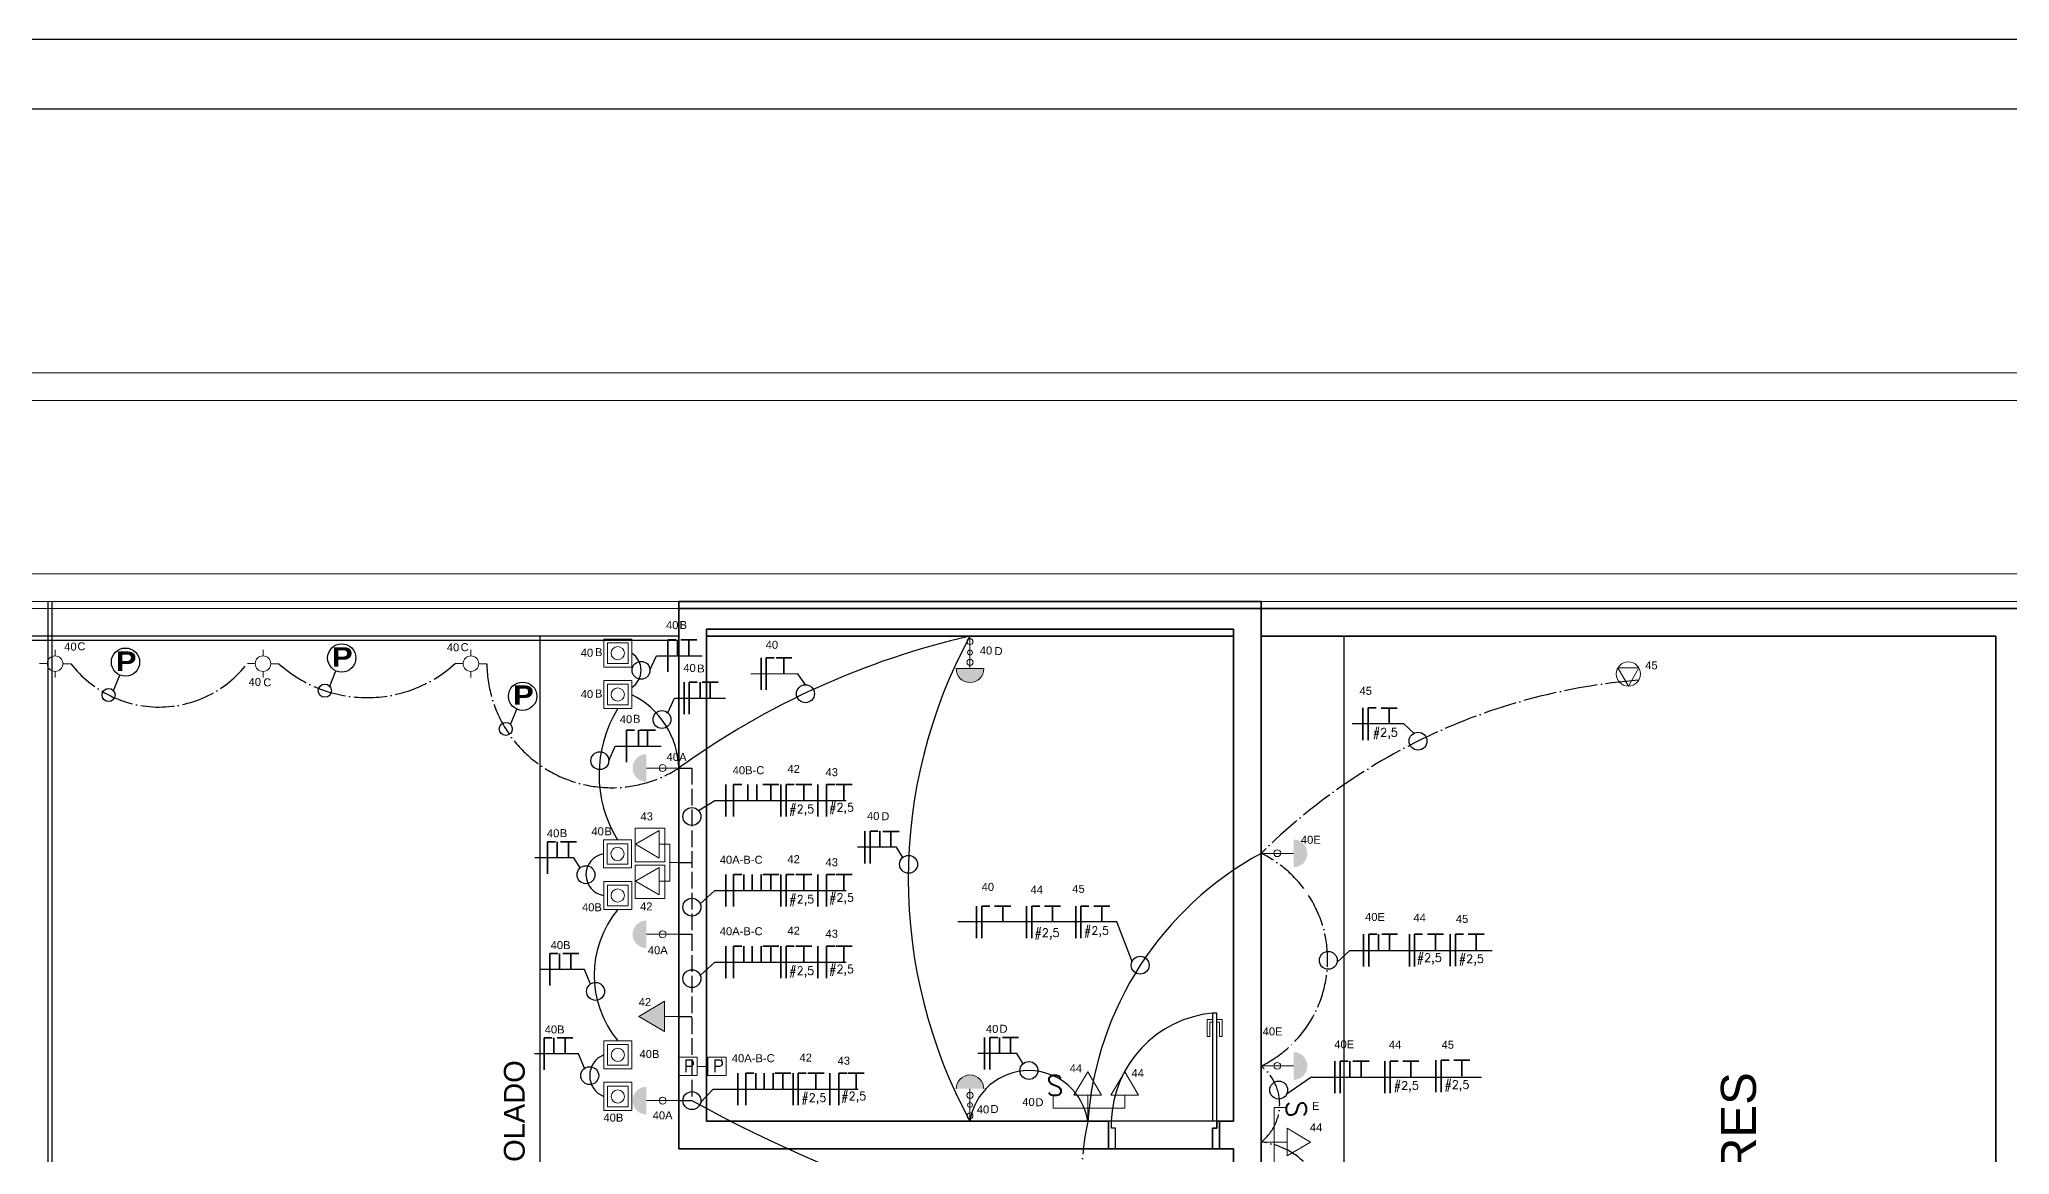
# Model space of a CAD drawing. Header units: millimetres. Extents: x 20625 to 81245, y 3427 to 18613.
# Drawn here: x 66830 to 68251, y 12604 to 13409 of the extents above; entities that cross this region are included whole.
import ezdxf
from ezdxf.enums import TextEntityAlignment as Align

# ---------------------------------------------------------------- set-up
doc = ezdxf.new("R2010")
doc.units = ezdxf.units.MM
doc.linetypes.add('ACAD_ISO02W100', pattern=[15, 12, -3])
doc.linetypes.add('ACAD_ISO04W100', pattern=[30, 24, -3, 0, -3])
for name, color, linetype, lineweight in [('01', 1, 'Continuous', 9), ('EJEL05130C', 130, 'Continuous', 30), ('EJEL0550C', 50, 'Continuous', 35), ('EJEL0580C', 80, 'Continuous', 9), ('EJEL25170C', 170, 'Continuous', 25), ('EJEL25170T', 170, 'ACAD_ISO02W100', 25), ('EJEL25170TP', 10, 'ACAD_ISO04W100', 25), ('EJEL3040C', 40, 'Continuous', 9), ('EJELFORMATO', 170, 'Continuous', 25)]:
    doc.layers.add(name, color=color, linetype=linetype, lineweight=lineweight)
for name, color, linetype in [('2-TXT-A', 7, 'Continuous'), ('ARQ-1-ESQUADRIAS-01', 1, 'Continuous'), ('ARQ-1-TRACEJADO', 20, 'Continuous'), ('ARQ-1-VISTA-01', 1, 'Continuous'), ('ARQ-4-TXT-02', 1, 'Continuous'), ('Rede Lógica', 6, 'Continuous'), ('TOP', 4, 'Continuous'), ('TOPOGRAFIA', 2, 'Continuous')]:
    doc.layers.add(name, color=color, linetype=linetype)
doc.styles.add('M_abG50', font='', dxfattribs={"width": 1.1, "height": 0.13})
doc.styles.add('ROMANSI', font='RomanS')
doc.styles.add('RSA', font='arial.ttf')
doc.styles.add('SR80', font='SIMPLEX', dxfattribs={"height": 0.1})
doc.styles.get('M_abG50').set_extended_font_data('Arial Black')

# ---------------------------------------------------------------- blocks, each defined once
blk = doc.blocks.new('ytfytf')
at = {"layer": 'EJEL0580C'}
for p, q in [((-134, 4), (-269, 4)), ((0, 236), (0, 134)), ((274, 0), (134, 0)), ((0, -134), (0, -240))]:
    blk.add_line(p, q, dxfattribs=at)
blk.add_circle((0, 0), 134, dxfattribs=at)
blk = doc.blocks.new('A$C10F97C74')
at = {"layer": 'EJEL0580C'}
for p, q in [((5.5, -9.6), (-5.5, 9.6)), ((-5.5, 9.6), (16.6, 9.6)), ((16.6, 9.6), (5.5, -9.6))]:
    blk.add_line(p, q, dxfattribs=at)
blk.add_circle((5.5, 3.2), 12.8, dxfattribs=at)
blk = doc.blocks.new('A$C5CDA3447')
at = {"layer": 'EJEL0580C'}
blk.add_line((6.6, 0), (-6.6, 0), dxfattribs=at)
at = {"layer": 'EJEL0580C', "style": 'SR80'}
blk.add_text('S', height=21.2, rotation=270, dxfattribs=at).set_placement((6.6, 7.4))
blk = doc.blocks.new('tt 2')
at = {"layer": 'EJEL0580C'}
for p, q in [((200500.8, 51723.9), (200510.7, 51740.8)), ((200510.7, 51740.8), (200520.7, 51723.9)), ((200527.4, 51723.9), (200537.4, 51740.8)), ((200537.4, 51740.8), (200547.3, 51723.9)), ((200510.7, 51723.9), (200500.8, 51723.9)), ((200500.8, 51723.9), (200520.7, 51723.9)), ((200510.7, 51723.9), (200510.7, 51714.6)), ((200537.4, 51723.9), (200527.4, 51723.9)), ((200527.4, 51723.9), (200547.3, 51723.9)), ((200537.4, 51723.9), (200537.4, 51714.6)), ((200485.8, 51714.6), (200537.4, 51714.6)), ((200510.7, 51714.6), (200510.7, 51705.1))]:
    blk.add_line(p, q, dxfattribs=at)
at = {"layer": 'EJEL0580C', "xscale": 0.67988, "yscale": 0.67988, "zscale": 0.67988, "rotation": 89.99999999999999}
blk.add_blockref('A$C5CDA3447', (200485.8, 51719.1), dxfattribs=at)
blk = doc.blocks.new('A$C51C8040F')
at = {"layer": 'EJEL0580C'}
h = blk.add_hatch(color=256, dxfattribs=at)
h.dxf.hatch_style = 1
h.paths.add_polyline_path([(0, -16.9), (28.7, 0), (0, 16.9)])
for p, q in [((0, 0), (-15.9, 0)), ((0, 0), (0, 16.9)), ((0, 16.9), (0, -16.9)), ((0, 16.9), (28.7, 0)), ((28.7, 0), (0, -16.9))]:
    blk.add_line(p, q, dxfattribs=at)
blk = doc.blocks.new('70cmmmm')
at = {"layer": 'EJEL0580C'}
for p, q in [((186060.5, 52274.7), (186060.5, 52248)), ((186068.3, 52274.7), (186060.5, 52274.7)), ((186068.3, 52284.6), (186068.3, 52264.7)), ((186068.3, 52284.6), (186085.2, 52274.7)), ((186068.3, 52279.6), (186068.3, 52270)), ((186085.2, 52274.7), (186068.3, 52264.7)), ((186060.5, 52261.3), (186054, 52261.3)), ((186060.5, 52248), (186060.5, 52261.3)), ((186068.3, 52248), (186060.5, 52248)), ((186068.3, 52258), (186068.3, 52238.1)), ((186068.3, 52258), (186085.2, 52248)), ((186068.3, 52253), (186068.3, 52243.4)), ((186085.2, 52248), (186068.3, 52238.1))]:
    blk.add_line(p, q, dxfattribs=at)
for points in [[(186064.2, 52287.2), (186085.6, 52287.2), (186085.6, 52263.1), (186064.2, 52263.1)], [(186064.2, 52260.6), (186085.6, 52260.6), (186085.6, 52236.4), (186064.2, 52236.4)]]:
    blk.add_lwpolyline(points, close=True, dxfattribs=at)
blk = doc.blocks.new('bloco 5')
at = {"layer": 'EJEL0580C'}
blk.add_lwpolyline([(198629.9, 53007.2), (198629.9, 52987), (198650.2, 52987), (198650.2, 53007.2), (198629.9, 53007.2)], dxfattribs=at)
blk.add_lwpolyline([(198632.6, 53004.5), (198632.6, 52989.7), (198647.5, 52989.7), (198647.5, 53004.5)], close=True, dxfattribs=at)
blk.add_circle((198640, 52997.1), 4.76, dxfattribs=at)
blk = doc.blocks.new('bloco 6')
at = {"layer": 'EJEL0580C'}
blk.add_lwpolyline([(198629.7, 53037.2), (198629.7, 53017), (198649.9, 53017), (198649.9, 53037.2), (198629.7, 53037.2)], dxfattribs=at)
blk.add_lwpolyline([(198632.4, 53034.5), (198632.4, 53019.7), (198647.2, 53019.7), (198647.2, 53034.5)], close=True, dxfattribs=at)
blk.add_circle((198639.8, 53027.1), 4.76, dxfattribs=at)
blk = doc.blocks.new('bloco65')
at = {"layer": 'EJEL0580C'}
blk.add_lwpolyline([(198629.9, 53152.2), (198629.9, 53132), (198650.2, 53132), (198650.2, 53152.2), (198629.9, 53152.2)], dxfattribs=at)
blk.add_lwpolyline([(198632.6, 53149.5), (198632.6, 53134.7), (198647.5, 53134.7), (198647.5, 53149.5)], close=True, dxfattribs=at)
blk.add_circle((198640, 53142.1), 4.76, dxfattribs=at)
blk = doc.blocks.new('bloco 66')
at = {"layer": 'EJEL0580C'}
blk.add_lwpolyline([(198629.9, 53182.2), (198629.9, 53161.9), (198650.2, 53161.9), (198650.2, 53182.2), (198629.9, 53182.2)], dxfattribs=at)
blk.add_lwpolyline([(198632.6, 53179.5), (198632.6, 53164.6), (198647.5, 53164.6), (198647.5, 53179.5)], close=True, dxfattribs=at)
blk.add_circle((198640, 53172), 4.76, dxfattribs=at)
blk = doc.blocks.new('A$C4247474B')
at = {"layer": 'EJEL0580C'}
for p, q in [((0, 0), (31.7, 0)), ((0, 0), (0, -31.7)), ((31.7, 0), (31.7, -31.7)), ((0, -31.7), (31.7, -31.7))]:
    blk.add_line(p, q, dxfattribs=at)
at = {"layer": 'EJEL0580C', "style": 'SR80'}
blk.add_text('P', height=21.2, rotation=270, dxfattribs=at).set_placement((5.5, -8.3))
blk = doc.blocks.new('caixa alta')
at = {"layer": 'EJEL0580C'}
blk.add_arc((203472.7, 35116.8), 5.64, 344.7678, 31.771, dxfattribs=at)
at = {"layer": 'EJEL0580C', "xscale": 1.154827054658877, "yscale": 1.154827054658877, "zscale": 1.154827054658877, "rotation": 90}
blk.add_blockref('A$C4247474B', (203450.4, 35086.2), dxfattribs=at)

msp = doc.modelspace()

# ---------------------------------------------------------------- hatches: boundary and pattern name
at = {"layer": 'EJEL0580C', "transparency": 33554559}
h = msp.add_hatch(color=256, dxfattribs=at)
h.dxf.hatch_style = 1
h.paths.add_polyline_path([(67511.2, 12954.9, -1), (67491.3, 12954.9)])
at = {"layer": 'EJEL0580C'}
h = msp.add_hatch(color=256, dxfattribs=at)
h.dxf.hatch_style = 1
h.paths.add_polyline_path([(67267.9, 12873.2, -1), (67267.9, 12893.2)])
h = msp.add_hatch(color=256, dxfattribs=at)
h.dxf.hatch_style = 1
h.paths.add_polyline_path([(67734.7, 12831.6, -1), (67734.7, 12811.6)])
h = msp.add_hatch(color=256, dxfattribs=at)
h.dxf.hatch_style = 1
h.paths.add_polyline_path([(67267.9, 12753.2, -1), (67267.9, 12773.2)])
h = msp.add_hatch(color=256, dxfattribs=at)
h.dxf.hatch_style = 1
h.paths.add_polyline_path([(67734.7, 12678.2, -1), (67734.7, 12658.2)])
h = msp.add_hatch(color=256, dxfattribs=at)
h.dxf.hatch_style = 1
h.paths.add_polyline_path([(67267.9, 12633.2, -1), (67267.9, 12653.2)])
at = {"layer": 'EJEL0580C', "transparency": 33554559}
h = msp.add_hatch(color=256, dxfattribs=at)
h.dxf.hatch_style = 1
h.paths.add_polyline_path([(67491.3, 12651.7, -1), (67511.2, 12651.7)])

# ---------------------------------------------------------------- linework, layer by layer
at = {"layer": '01', "color": 252, "true_color": 0x939598}
for points in [[(67676.3, 12699.8), (67674.3, 12699.8), (67674.3, 12689.5), (67672.3, 12689.5), (67672.3, 12701.8), (67676.3, 12701.8)], [(67679.3, 12699.8), (67681.3, 12699.8), (67681.3, 12689.5), (67683.3, 12689.5), (67683.3, 12701.8), (67679.3, 12701.8)]]:
    msp.add_lwpolyline(points, dxfattribs=at)
at = {"layer": 'ARQ-1-ESQUADRIAS-01', "color": 252, "true_color": 0x939598}
for points in [[(67291.3, 12978.3), (66742, 12978.3), (66742, 12038.3), (67471.3, 12038.3)], [(67291.3, 12975.3), (66745, 12975.3), (66745, 12041.3), (67471.3, 12041.3)]]:
    msp.add_lwpolyline(points, dxfattribs=at)
at = {"layer": 'ARQ-1-TRACEJADO', "color": 252, "true_color": 0x939598}
msp.add_line((67191.3, 12038.3), (67191.3, 12978.3), dxfattribs=at)
msp.add_arc((67684.1, 12625.8), 80.9, 95.5643, 178.2287, dxfattribs=at)
at = {"layer": 'ARQ-1-VISTA-01', "color": 252, "true_color": 0x939598}
for p, q in [((66836, 13003.3), (66836, 12013.3)), ((66839, 13003.3), (66839, 12013.3))]:
    msp.add_line(p, q, dxfattribs=at)
at = {"layer": 'ARQ-4-TXT-02', "color": 252, "true_color": 0x939598}
for p, q in [((67679.3, 12628.3), (67601.3, 12628.3)), ((67681.3, 12628.3), (67601.3, 12628.3)), ((67601.3, 12608.3), (67676.3, 12608.3)), ((67681.3, 12608.3), (67601.3, 12608.3))]:
    msp.add_line(p, q, dxfattribs=at)
for points in [[(67679.3, 12628.3), (67679.3, 12706.3), (67676.3, 12706.3), (67676.3, 12628.3)], [(67606.3, 12608.3), (67606.3, 12623.3), (67603.3, 12623.3), (67603.3, 12628.3)]]:
    msp.add_lwpolyline(points, dxfattribs=at)
at = {"layer": 'EJEL05130C'}
for p, q in [((67270.4, 12953.7), (67275.1, 12964.2)), ((67275.1, 12964.2), (67308.2, 12964.2)), ((66883.4, 12939.1), (66888, 12950.2)), ((67039.4, 12942.2), (67043.9, 12953.3)), ((67377.1, 12951.1), (67343.2, 12951)), ((67382.6, 12943.3), (67377.1, 12951.1)), ((67283.4, 12923), (67288.1, 12933.5)), ((67288.1, 12933.5), (67325, 12933.5)), ((67169.9, 12914.6), (67174.5, 12925.7)), ((67814.5, 12915), (67776.9, 12915)), ((67821.6, 12908.4), (67814.5, 12914.9)), ((67240.7, 12888.5), (67245.4, 12899)), ((67245.4, 12899), (67278.6, 12899)), ((67305.5, 12852.5), (67317.2, 12859.8)), ((67317.2, 12859.8), (67412, 12859.8)), ((67448.3, 12826), (67420.2, 12826)), ((67452.8, 12818.6), (67448.3, 12826)), ((67215.6, 12818.4), (67187.5, 12818.4)), ((67220.1, 12811.1), (67215.6, 12818.4)), ((67306.7, 12785.1), (67317.2, 12794.8)), ((67317.2, 12794.8), (67412, 12794.8)), ((67607.2, 12772.1), (67492.5, 12772.1)), ((67618.2, 12743.5), (67607.2, 12772.1)), ((67766.1, 12743.2), (67775.2, 12751.6)), ((67775.2, 12751.6), (67877.9, 12751.6)), ((67223.2, 12737.7), (67191.3, 12737.7)), ((67227.5, 12727.3), (67223.2, 12737.7)), ((67306.7, 12733.5), (67317.2, 12743.2)), ((67317.2, 12743.2), (67412, 12743.2)), ((67219, 12677), (67187.1, 12677)), ((67223.3, 12666.5), (67219, 12677)), ((67535.1, 12677.1), (67507, 12677.1)), ((67539.6, 12669.8), (67535.1, 12677.1)), ((67307, 12641.9), (67316.1, 12651.5, -836659.2)), ((67316.1, 12651.5, -836659.2), (67420.7, 12651.5, -836659.2)), ((67730, 12648.4), (67747.2, 12660.1, -836659.2)), ((67747.2, 12660.1, -836659.2), (67870.3, 12660.1, -836659.2))]:
    msp.add_line(p, q, dxfattribs=at)
at = {"layer": 'EJEL05130C', "ltscale": 0.001}
for centre in [(66892.1, 12959.6), (67048.1, 12962.6), (67178.6, 12935)]:
    msp.add_circle(centre, 10.2, dxfattribs=at)
at = {"layer": 'EJEL05130C'}
for centre, radius in [((67264, 12953.7), 6.46), ((66879.9, 12935.9), 4.74), ((67035.9, 12939), 4.74), ((67382.6, 12936.8), 6.46), ((67279.1, 12918.2), 6.46), ((67166.4, 12911.4), 4.74), ((67824.5, 12902.6), 6.46), ((67234.3, 12888.5), 6.46), ((67300.7, 12848.2), 6.46), ((67457, 12813.7), 6.46), ((67224.3, 12806.2), 6.46), ((67300.7, 12782.8), 6.46), ((67759.8, 12744.4), 6.46), ((67300.7, 12731.2), 6.46), ((67624.1, 12740.9), 6.46), ((67231.2, 12722), 6.46), ((67227, 12661.2), 6.46), ((67543.8, 12664.9), 6.46), ((67300.7, 12643.2), 6.46), ((67724, 12650.8), 6.46)]:
    msp.add_circle(centre, radius, dxfattribs=at)
at = {"layer": 'EJEL0550C', "ltscale": 0.015}
for p, q in [((67283.3, 12952.7), (67283.3, 12975.8)), ((67283.3, 12975.8), (67289.1, 12975.8)), ((67290.4, 12964.2), (67290.4, 12975.8)), ((67304.2, 12975.8), (67292.6, 12975.8)), ((67298.4, 12964.2), (67298.4, 12975.8)), ((67350.6, 12939.5), (67350.6, 12962.6)), ((67354.3, 12939.5), (67354.3, 12962.6)), ((67354.3, 12962.6), (67360.1, 12962.6)), ((67372.9, 12962.7), (67361.4, 12962.7)), ((67367.1, 12951.1), (67367.1, 12962.7)), ((67295, 12922), (67295, 12945.1)), ((67298.8, 12922), (67298.8, 12945.1)), ((67298.8, 12945.1), (67304.6, 12945.1)), ((67306.7, 12933.5), (67306.7, 12945.1)), ((67319.6, 12945.1), (67308.1, 12945.1)), ((67313.8, 12933.5), (67313.8, 12945.1)), ((67784.8, 12903.4), (67784.8, 12926.6)), ((67788.5, 12903.4), (67788.5, 12926.6)), ((67788.5, 12926.6), (67794.3, 12926.6)), ((67809.4, 12926.5), (67797.8, 12926.5)), ((67803.6, 12915), (67803.6, 12926.5)), ((67253.6, 12887.5), (67253.6, 12910.6)), ((67253.6, 12910.6), (67259.4, 12910.6)), ((67262.1, 12899), (67262.1, 12910.6)), ((67274.5, 12910.6), (67262.9, 12910.6)), ((67268.7, 12899), (67268.7, 12910.6)), ((67325.2, 12848.2), (67325.2, 12871.4)), ((67330.8, 12848.2), (67330.8, 12871.4)), ((67330.8, 12871.4), (67336.6, 12871.4)), ((67341, 12859.8), (67341, 12871.4)), ((67347.5, 12859.8), (67347.5, 12871.4)), ((67363.4, 12871.4), (67351.8, 12871.4)), ((67357.6, 12859.8), (67357.6, 12871.4)), ((67364.9, 12848.2), (67364.9, 12871.4)), ((67368.7, 12848.2), (67368.7, 12871.4)), ((67368.7, 12871.4), (67374.5, 12871.4)), ((67387.3, 12871.4), (67375.7, 12871.4)), ((67381.5, 12859.8), (67381.5, 12871.4)), ((67391.5, 12848.2), (67391.5, 12871.4)), ((67397.9, 12848.2), (67397.9, 12871.4)), ((67397.9, 12871.4), (67403.7, 12871.4)), ((67416.2, 12871.4), (67404.6, 12871.4)), ((67410.4, 12859.8), (67410.4, 12871.4)), ((67425.5, 12814.4), (67425.5, 12837.6)), ((67429.2, 12814.4), (67429.2, 12837.6)), ((67429.2, 12837.6), (67435, 12837.6)), ((67436.3, 12826), (67436.3, 12837.6)), ((67450.1, 12837.5), (67438.5, 12837.5)), ((67444.3, 12826), (67444.3, 12837.5)), ((67196.5, 12806.8), (67196.5, 12830)), ((67196.5, 12830), (67202.3, 12830)), ((67203.6, 12818.4), (67203.6, 12830)), ((67217.4, 12829.9), (67205.8, 12829.9)), ((67211.6, 12818.4), (67211.6, 12829.9)), ((67325.2, 12783.2), (67325.2, 12806.3)), ((67330.8, 12783.2), (67330.8, 12806.3)), ((67330.8, 12806.3), (67336.6, 12806.3)), ((67338.2, 12794.8), (67338.2, 12806.3)), ((67344.1, 12794.8), (67344.1, 12806.3)), ((67350.7, 12794.8), (67350.7, 12806.3)), ((67363.4, 12806.3), (67351.8, 12806.3)), ((67357.6, 12794.8), (67357.6, 12806.3)), ((67364.9, 12783.2), (67364.9, 12806.3)), ((67368.7, 12783.2), (67368.7, 12806.3)), ((67368.7, 12806.3), (67374.5, 12806.3)), ((67387.3, 12806.3), (67375.7, 12806.3)), ((67381.5, 12794.8), (67381.5, 12806.3)), ((67391.5, 12783.2), (67391.5, 12806.3)), ((67397.9, 12783.2), (67397.9, 12806.3)), ((67397.9, 12806.3), (67403.7, 12806.3)), ((67416.2, 12806.3), (67404.6, 12806.3)), ((67410.4, 12794.8), (67410.4, 12806.3)), ((67506.1, 12760.5), (67506.1, 12783.6)), ((67509.8, 12760.5), (67509.8, 12783.6)), ((67509.8, 12783.6), (67515.6, 12783.6)), ((67530.7, 12783.6), (67519.1, 12783.6)), ((67524.9, 12772), (67524.9, 12783.6)), ((67542.1, 12760.5), (67542.1, 12783.6)), ((67545.9, 12760.5), (67545.9, 12783.6)), ((67545.9, 12783.6), (67551.6, 12783.6)), ((67566.7, 12783.6), (67555.1, 12783.6)), ((67560.9, 12772), (67560.9, 12783.6)), ((67577.6, 12760.5), (67577.6, 12783.6)), ((67581.3, 12760.5), (67581.3, 12783.6)), ((67581.3, 12783.6), (67587.1, 12783.6)), ((67602.2, 12783.6), (67590.6, 12783.6)), ((67596.4, 12772), (67596.4, 12783.6)), ((67785.2, 12740), (67785.2, 12763.2)), ((67789, 12740), (67789, 12763.2)), ((67789, 12763.2), (67794.8, 12763.2)), ((67796.1, 12751.6), (67796.1, 12763.2)), ((67809.8, 12763.2), (67798.3, 12763.2)), ((67804, 12751.6), (67804, 12763.2)), ((67818.3, 12740), (67818.3, 12763.2)), ((67822, 12740), (67822, 12763.2)), ((67822, 12763.2), (67827.8, 12763.2)), ((67842.8, 12763.2), (67831.3, 12763.2)), ((67837.1, 12751.6), (67837.1, 12763.2)), ((67847.7, 12740.1), (67847.7, 12763.2)), ((67851.5, 12740.1), (67851.5, 12763.2)), ((67851.5, 12763.2), (67857.3, 12763.2)), ((67872.3, 12763.2), (67860.7, 12763.2)), ((67866.5, 12751.6), (67866.5, 12763.2)), ((67198.2, 12726.2), (67198.2, 12749.3)), ((67198.2, 12749.3), (67204, 12749.3)), ((67205.3, 12737.7), (67205.3, 12749.3)), ((67219.1, 12749.3), (67207.5, 12749.3)), ((67213.3, 12737.7), (67213.3, 12749.3)), ((67325.2, 12731.6), (67325.2, 12754.7)), ((67330.8, 12731.6), (67330.8, 12754.7)), ((67330.8, 12754.7), (67336.6, 12754.7)), ((67338.2, 12743.2), (67338.2, 12754.7)), ((67344.1, 12743.2), (67344.1, 12754.7)), ((67350.7, 12743.2), (67350.7, 12754.7)), ((67363.4, 12754.7), (67351.8, 12754.7)), ((67357.6, 12743.2), (67357.6, 12754.7)), ((67364.9, 12731.6), (67364.9, 12754.7)), ((67368.7, 12731.6), (67368.7, 12754.7)), ((67368.7, 12754.7), (67374.5, 12754.7)), ((67387.3, 12754.7), (67375.7, 12754.7)), ((67381.5, 12743.2), (67381.5, 12754.7)), ((67391.5, 12731.6), (67391.5, 12754.7)), ((67397.9, 12731.6), (67397.9, 12754.7)), ((67397.9, 12754.7), (67403.7, 12754.7)), ((67416.2, 12754.7), (67404.6, 12754.7)), ((67410.4, 12743.2), (67410.4, 12754.7)), ((67194.1, 12665.4), (67194.1, 12688.5)), ((67194.1, 12688.5), (67199.9, 12688.5)), ((67201.2, 12677), (67201.2, 12688.5)), ((67214.9, 12688.5), (67203.4, 12688.5)), ((67209.2, 12676.9), (67209.2, 12688.5)), ((67511.8, 12665.6), (67511.8, 12688.7)), ((67515.5, 12665.6), (67515.5, 12688.7)), ((67515.5, 12688.7), (67521.3, 12688.7)), ((67522.6, 12677.1), (67522.6, 12688.7)), ((67536.4, 12688.7), (67524.8, 12688.7)), ((67530.6, 12677.1), (67530.6, 12688.7)), ((67764.6, 12648.6, -836659.2), (67764.6, 12671.7, -836659.2)), ((67768.3, 12648.6, -836659.2), (67768.3, 12671.7, -836659.2)), ((67768.3, 12671.7, -836659.2), (67774.1, 12671.7, -836659.2)), ((67775.4, 12660.1, -836659.2), (67775.4, 12671.7, -836659.2)), ((67789.2, 12671.7, -836659.2), (67777.6, 12671.7, -836659.2)), ((67783.4, 12660.1, -836659.2), (67783.4, 12671.7, -836659.2)), ((67800.6, 12648.6, -836659.2), (67800.6, 12671.7, -836659.2)), ((67804.3, 12648.6, -836659.2), (67804.3, 12671.7, -836659.2)), ((67804.3, 12671.7, -836659.2), (67810.1, 12671.7, -836659.2)), ((67825.2, 12671.7, -836659.2), (67813.6, 12671.7, -836659.2)), ((67819.4, 12660.1, -836659.2), (67819.4, 12671.7, -836659.2)), ((67837.4, 12649.3, -836659.2), (67837.4, 12672.4, -836659.2)), ((67841.1, 12649.3, -836659.2), (67841.1, 12672.4, -836659.2)), ((67841.1, 12672.4, -836659.2), (67846.9, 12672.4, -836659.2)), ((67862, 12672.4, -836659.2), (67850.4, 12672.4, -836659.2)), ((67856.2, 12660.8, -836659.2), (67856.2, 12672.4, -836659.2)), ((67333.9, 12640, -836659.2), (67333.9, 12663.1, -836659.2)), ((67339.5, 12640, -836659.2), (67339.5, 12663.1, -836659.2)), ((67339.5, 12663.1, -836659.2), (67345.3, 12663.1, -836659.2)), ((67346.9, 12651.5, -836659.2), (67346.9, 12663.1, -836659.2)), ((67352.8, 12651.5, -836659.2), (67352.8, 12663.1, -836659.2)), ((67359.4, 12651.5, -836659.2), (67359.4, 12663.1, -836659.2)), ((67372.1, 12663.1, -836659.2), (67360.5, 12663.1, -836659.2)), ((67366.3, 12651.5, -836659.2), (67366.3, 12663.1, -836659.2)), ((67373.7, 12640, -836659.2), (67373.7, 12663.1, -836659.2)), ((67377.4, 12640, -836659.2), (67377.4, 12663.1, -836659.2)), ((67377.4, 12663.1, -836659.2), (67383.2, 12663.1, -836659.2)), ((67396, 12663.1, -836659.2), (67384.4, 12663.1, -836659.2)), ((67390.2, 12651.5, -836659.2), (67390.2, 12663.1, -836659.2)), ((67400.2, 12640, -836659.2), (67400.2, 12663.1, -836659.2)), ((67406.6, 12640, -836659.2), (67406.6, 12663.1, -836659.2)), ((67406.6, 12663.1, -836659.2), (67412.4, 12663.1, -836659.2)), ((67424.9, 12663.1, -836659.2), (67413.3, 12663.1, -836659.2)), ((67419.1, 12651.5, -836659.2), (67419.1, 12663.1, -836659.2))]:
    msp.add_line(p, q, dxfattribs=at)
at = {"layer": 'EJEL0580C', "transparency": 33554559}
for p, q in [((67501.3, 12954.9), (67501.3, 12978.3)), ((67511.2, 12954.9), (67491.3, 12954.9)), ((67501.3, 12651.7), (67501.3, 12628.3))]:
    msp.add_line(p, q, dxfattribs=at)
at = {"layer": 'EJEL0580C'}
for p, q in [((67267.9, 12883.2), (67291.3, 12883.2)), ((67734.7, 12821.6), (67711.3, 12821.6)), ((67267.9, 12763.2), (67291.3, 12763.2)), ((67304.6, 12667.9), (67312.2, 12667.9)), ((67734.7, 12668.2), (67711.3, 12668.2)), ((67267.9, 12643.2), (67291.3, 12643.2))]:
    msp.add_line(p, q, dxfattribs=at)
for points in [[(67237.1, 12686.3), (67237.1, 12666.1), (67257.4, 12666.1), (67257.4, 12686.3), (67237.1, 12686.3)], [(67237.1, 12656.4), (67237.1, 12636.1), (67257.4, 12636.1), (67257.4, 12656.4), (67237.1, 12656.4)]]:
    msp.add_lwpolyline(points, dxfattribs=at)
for points in [[(67239.8, 12683.6), (67239.8, 12668.8), (67254.7, 12668.8), (67254.7, 12683.6)], [(67239.8, 12653.7), (67239.8, 12638.8), (67254.7, 12638.8), (67254.7, 12653.7)]]:
    msp.add_lwpolyline(points, close=True, dxfattribs=at)
for centre, radius in [((67501.3, 12974.4), 2.11), ((67501.3, 12966.6), 1.77), ((67501.3, 12959.5), 2.24), ((67279.6, 12883.2), 2.46), ((67723, 12821.7), 2.46), ((67279.6, 12763.2), 2.46), ((67247.3, 12676.2), 4.76), ((67723, 12668.3), 2.46), ((67247.3, 12646.2), 4.76), ((67501.3, 12647), 2.24), ((67279.6, 12643.2), 2.46), ((67501.3, 12640), 1.77), ((67501.3, 12632.2), 2.11)]:
    msp.add_circle(centre, radius, dxfattribs=at)
at = {"layer": 'EJEL0580C', "transparency": 33554559}
for centre, start, end in [((67501.3, 12954.9), 180, 0), ((67501.3, 12651.7), 0, 180)]:
    msp.add_arc(centre, 9.98, start, end, dxfattribs=at)
at = {"layer": 'EJEL25170C'}
for centre, radius, start, end in [((67629.4, 12415.7), 577, 102.8296, 125.8736), ((67823.4, 12803.3), 366.6, 151.485, 208.515), ((67249.1, 12953.7), 14.9, 303.9116, 56.0884), ((67230.8, 12881.8), 60.4, 1.3027, 63.9439), ((67324, 12878.5), 90.3, 148.2306, 211.5154), ((67239.5, 12806.2), 15.2, 99.7183, 261.0839), ((67826, 12610.3), 240.4, 118.5081, 175.7223), ((67304.7, 12733.7), 74.5, 140.5226, 219.4774), ((67243.2, 12661.2), 16.2, 112.0711, 247.9289), ((67543.8, 12621.9), 43, 8.4675, 171.5325), ((67787, 13525.5), 1007.4, 241.1359, 264.174)]:
    msp.add_arc(centre, radius, start, end, dxfattribs=at)
at = {"layer": 'EJEL25170T'}
for p, q in [((67291.3, 12883.2), (67300.7, 12883.2)), ((67300.7, 12883.2), (67300.7, 12643.2)), ((67291.3, 12814.9), (67300.7, 12814.9)), ((67291.3, 12763.2), (67300.7, 12763.2)), ((67291.3, 12704), (67300.7, 12704)), ((67291.3, 12643.2), (67300.7, 12643.2))]:
    msp.add_line(p, q, dxfattribs=at)
at = {"layer": 'EJEL25170TP'}
for centre, radius, start, end in [((66916.3, 13007.4), 80.2, 217.5876, 322.5516), ((67066.3, 13028.6), 94.6, 227.8318, 312.3073), ((67242.8, 12959), 90, 180.3479, 302.6167), ((68017.9, 12512.5), 435.4, 94.5092, 134.7681), ((67674, 12744.9), 85.3, 295.9379, 64.0621), ((67690, 12640.7), 34.7, 307.6704, 52.3296), ((67765.1, 12589.4), 183, 167.755, 241.1716), ((67705.6, 12560.8), 52.8, 276.1243, 83.8757)]:
    msp.add_arc(centre, radius, start, end, dxfattribs=at)
at = {"layer": 'EJELFORMATO', "color": 7, "elevation": 836659.2}
msp.add_lwpolyline([(64594.1, 9204), (70539.1, 9204), (70539.1, 13409), (64594.1, 13409)], close=True, dxfattribs=at)
at = {"layer": 'EJELFORMATO', "elevation": 836659.2}
msp.add_lwpolyline([(70489.1, 9254), (64719.1, 9254), (64719.1, 13359), (70489.1, 13359)], close=True, dxfattribs=at)
at = {"layer": 'Rede Lógica', "color": 6}
for p, q in [((67771.3, 12978.3), (67711.3, 12978.3)), ((67771.3, 12038.3), (67771.3, 12978.3))]:
    msp.add_line(p, q, dxfattribs=at)
at = {"layer": 'TOP', "color": 252, "lineweight": 35, "true_color": 0x939598}
for p, q in [((67291.3, 13003.3), (67711.3, 13003.3)), ((67291.3, 12608.3), (67291.3, 13003.3)), ((67291.3, 12998.3), (68261.3, 12998.3)), ((67291.3, 12608.3), (67291.3, 12998.3)), ((67711.3, 12598.3), (67711.3, 13003.3)), ((67711.3, 13003.3), (67711.3, 12608.3)), ((67711.3, 12598.3), (67711.3, 12998.3)), ((67311.3, 12983.3), (67691.3, 12983.3)), ((67311.3, 12628.3), (67311.3, 12983.3)), ((67311.3, 12978.3), (67691.3, 12978.3)), ((67311.3, 12628.3), (67311.3, 12978.3)), ((67691.3, 12628.3), (67691.3, 12983.3)), ((67691.3, 12628.3), (67691.3, 12978.3)), ((67711.3, 12978.3), (68241.3, 12978.3)), ((68241.3, 12038.3), (68241.3, 12978.3)), ((67311.3, 12628.3), (67601.3, 12628.3)), ((67311.3, 12628.3), (67601.3, 12628.3)), ((67601.3, 12608.3), (67601.3, 12628.3)), ((67601.3, 12608.3), (67601.3, 12628.3)), ((67681.3, 12608.3), (67681.3, 12628.3)), ((67681.3, 12628.3), (67691.3, 12628.3)), ((67681.3, 12608.3), (67681.3, 12628.3)), ((67291.3, 12608.3), (67601.3, 12608.3)), ((67291.3, 12608.3), (67601.3, 12608.3)), ((67681.3, 12608.3), (67691.3, 12608.3)), ((67691.3, 12598.3), (67691.3, 12608.3)), ((67691.3, 12598.3), (67691.3, 12608.3))]:
    msp.add_line(p, q, dxfattribs=at)
msp.add_lwpolyline([(67691.3, 12608.3), (67676.3, 12608.3), (67676.3, 12623.3), (67679.3, 12623.3), (67679.3, 12628.3), (67691.3, 12628.3)], dxfattribs=at)
at = {"layer": 'TOPOGRAFIA', "color": 252, "lineweight": 15, "true_color": 0x939598}
for p, q in [((66057.4, 13148.3), (68963.5, 13148.3)), ((66107.5, 13148.3), (68963.5, 13148.3)), ((66522, 13023.3), (68311.3, 13023.3)), ((66522, 12998.3), (67291.3, 12998.3)), ((66542, 13003.3), (67291.3, 13003.3)), ((67711.3, 13003.3), (68291.3, 13003.3)), ((66542, 12978.3), (67291.3, 12978.3))]:
    msp.add_line(p, q, dxfattribs=at)
for points in [[(66056.4, 13168.3), (68982.5, 13168.3), (69052.5, 11830.7), (66121.3, 11848.5)], [(66086.5, 13168.3), (68982.5, 13168.3), (69052.5, 11830.7), (66121.3, 11848.5)]]:
    msp.add_lwpolyline(points, dxfattribs=at)

# ---------------------------------------------------------------- block references
at = {"layer": 'EJEL0580C'}
for name, p, xscale, yscale, zscale in [('A$C10F97C74', (67972.5, 12948.9), 0.67988, 0.67988, 0.67988), ('caixa alta', (-6625.8, -89.7), 0.363420236745347, 0.363420236745347, 0.363420236745347)]:
    msp.add_blockref(name, p, dxfattribs=dict(at, xscale=xscale, yscale=yscale, zscale=zscale))
for name, p, xscale, yscale, zscale, rotation in [('A$C51C8040F', (67281, 12704), 0.645886, 0.645886, 0.645886, 180), ('A$C4247474B', (67291.3, 12661.3), 0.4196875216040609, 0.4196875216040609, 0.4196875216040609, 90)]:
    msp.add_blockref(name, p, dxfattribs=dict(at, xscale=xscale, yscale=yscale, zscale=zscale, rotation=rotation))
msp.add_blockref('tt 2', (-132924.5, -39076.8), dxfattribs=at)
at = {"layer": 'EJEL0580C', "rotation": 270}
msp.add_blockref('tt 2', (16006.1, 213124), dxfattribs=at)
at = {"layer": 'EJEL25170T', "color": 240, "true_color": 0xed1f24}
for name in ['bloco 66', 'bloco65', 'bloco 6', 'bloco 5']:
    msp.add_blockref(name, (-131392.8, -40205.9), dxfattribs=at)
at = {"layer": 'EJEL25170T', "color": 240, "true_color": 0xed1f24, "rotation": 180}
msp.add_blockref('70cmmmm', (253345.3, 65076.2), dxfattribs=at)
at = {"layer": 'EJEL3040C', "xscale": 0.04189485884324842, "yscale": 0.04189485884324842, "zscale": 0.04189485884324842}
for p in [(66841.3, 12958.5), (66991.3, 12958.5), (67141.3, 12958.5)]:
    msp.add_blockref('ytfytf', p, dxfattribs=at)

# ---------------------------------------------------------------- texts
at = {"layer": '2-TXT-A', "color": 41, "true_color": 0xf4ee51, "insert": (68043, 12347.3), "char_height": 25.312, "width": 549.558, "attachment_point": 1, "rotation": 90, "style": 'RSA'}
msp.add_mtext('PLACAS SOLARES', dxfattribs=at)
at = {"layer": 'ARQ-4-TXT-02', "color": 41, "true_color": 0xf4ee51, "insert": (67174.9, 12545.4, 418329.6), "char_height": 15, "width": 418.574, "attachment_point": 5, "rotation": 90, "style": 'RSA'}
msp.add_mtext('\\pxt15;PROJEÇÃO PERGOLADO', dxfattribs=at)
at = {"layer": 'EJEL05130C', "ltscale": 0.35, "char_height": 5.77, "width": 77.572, "attachment_point": 1, "style": 'RSA'}
for s, insert in [('40', (67282, 12989.2)), ('\\pxt0;B', (67291.8, 12989.3)), ('40', (66847.9, 12973.7)), ('\\pxt0;C', (66857.4, 12973.9)), ('40', (67123.9, 12973.2)), ('\\pxt0;C', (67133.9, 12973.3)), ('40', (67220.5, 12969.3)), ('\\pxt0;B', (67230.8, 12969.7)), ('40', (67353.9, 12975)), ('40', (67508.4, 12970.9)), ('\\pxt0;D', (67519, 12970.5)), ('40', (66980.9, 12948.2)), ('\\pxt0;C', (66991.5, 12947.9)), ('40', (67294.5, 12958.3)), ('\\pxt0;B', (67304.5, 12957.9)), ('\\pxt0;45', (67988.4, 12960.2)), ('40', (67220.5, 12939.4)), ('\\pxt0;B', (67230.8, 12939.8)), ('\\pxt0;45', (67782.3, 12941.8)), ('40', (67248.7, 12921.3)), ('\\pxt0;B', (67258.2, 12921.6)), ('40', (67282.4, 12894.1)), ('\\pxt0;A', (67291.5, 12894)), ('40B-C', (67330.1, 12884.5)), ('\\pxt0;42', (67369.6, 12885.4)), ('\\pxt0;43', (67397.1, 12883.1)), ('\\pxt0;43', (67263.6, 12851.2)), ('40', (67427, 12851.5)), ('\\pxt0;D', (67437.3, 12851.3)), ('40', (67196.1, 12839)), ('\\pxt0;B', (67205.4, 12839.1)), ('40', (67228.2, 12840.4)), ('\\pxt0;B', (67237.6, 12840.4)), ('40E', (67740, 12834.3)), ('40A-B-C', (67320.8, 12819.9)), ('\\pxt0;42', (67369.6, 12820.3)), ('\\pxt0;43', (67397.1, 12818.1)), ('40', (67509.7, 12800.3)), ('\\pxt0;44', (67545, 12798.4)), ('\\pxt0;45', (67575.1, 12798.9)), ('40B', (67221.4, 12785.6)), ('\\pxt0;42', (67263.3, 12786.2)), ('40E', (67786.3, 12778.6)), ('\\pxt0;44', (67821.2, 12778)), ('\\pxt0;45', (67851.8, 12777.2)), ('40A-B-C', (67320.8, 12768.3)), ('\\pxt0;42', (67369.6, 12768.7)), ('\\pxt0;43', (67397.1, 12766.5)), ('40B', (67198.8, 12758.3)), ('40A', (67268.9, 12754.6)), ('\\pxt0;42', (67262.3, 12717.2)), ('40B', (67194.5, 12697.4)), ('40', (67512.8, 12697.8)), ('\\pxt0;D', (67522.6, 12697.9)), ('40E', (67712.4, 12696)), ('40B', (67262.9, 12679.7)), ('40E', (67764.1, 12686.7, -836659.2)), ('\\pxt0;44', (67803.5, 12686.5, -836659.2)), ('\\pxt0;45', (67841.5, 12686.4, -836659.2)), ('40A-B-C', (67329.5, 12676.7, -836659.2)), ('\\pxt0;42', (67378.3, 12677.1, -836659.2)), ('\\pxt0;43', (67405.8, 12674.9, -836659.2)), ('\\pxt0;44', (67573.2, 12669.4)), ('\\pxt0;44', (67617.8, 12666)), ('40A', (67272.4, 12635.4)), ('40', (67506.2, 12639.7)), ('\\pxt0;D', (67516.1, 12640)), ('40', (67539, 12645.1)), ('\\pxt0;D', (67548.5, 12644.9)), ('E', (67748, 12642.3)), ('40B', (67236.9, 12633.8)), ('\\pxt0;44', (67746.5, 12626.8))]:
    msp.add_mtext(s, dxfattribs=dict(at, insert=insert))
at = {"layer": 'EJEL3040C', "style": 'M_abG50'}
for p in [(66892.6, 12960.3), (67048.5, 12963.4), (67179.1, 12935.8)]:
    msp.add_text('P', height=14, dxfattribs=at).set_placement(p, align=Align.MIDDLE_CENTER)
at = {"layer": 'EJEL3040C', "ltscale": 0.1, "char_height": 5.94, "attachment_point": 1, "style": 'ROMANSI'}
for insert in [(67791.9, 12911.9), (67370.9, 12856.6), (67399.6, 12857.8), (67370.9, 12791.5), (67399.6, 12792.7), (67547.8, 12767.3), (67583.5, 12768.9), (67823.6, 12749.3), (67853.9, 12748.5), (67370.9, 12739.9), (67399.6, 12741.1), (67379.6, 12648.3, -836659.2), (67408.4, 12649.5, -836659.2), (67807, 12657.1, -836659.2), (67843.5, 12657.7, -836659.2)]:
    msp.add_mtext_dynamic_manual_height_columns('#2,5', width=21.725, gutter_width=0.371, heights=[0], dxfattribs=dict(at, insert=insert))

doc.saveas('drawing.dxf')
